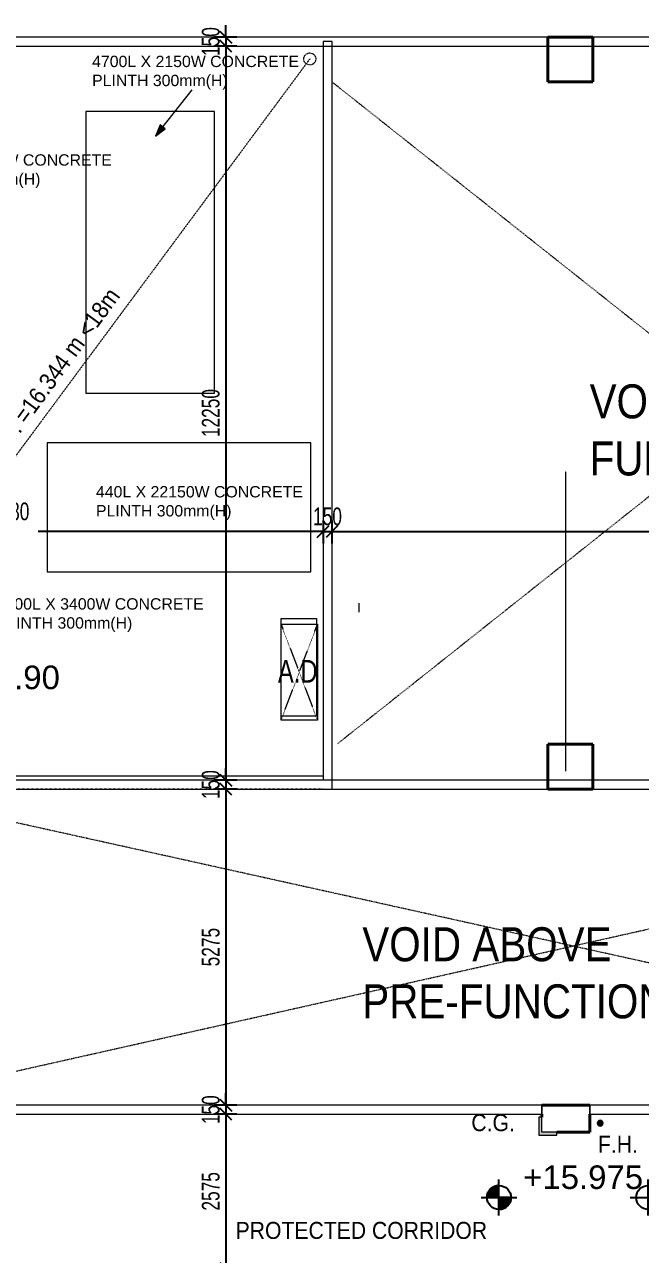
# Model space of a CAD drawing. Header units: millimetres. Extents: x 12827 to 109288, y -12264 to 68487.
# Drawn here: x 66561 to 76834, y 31842 to 52365 of the extents above; entities that cross this region are included whole.
import ezdxf

# ---------------------------------------------------------------- set-up
doc = ezdxf.new("R2010")
doc.units = ezdxf.units.MM
for name, pattern in [('Dash', [6, 3, -3]), ('Dash dot', [21, 10, -5, 1, -5]), ('Grid Line__1_200_', [10.5, 6, -1.5, 1.5, -1.5])]:
    doc.linetypes.add(name, pattern=pattern)
for name, color, linetype, lineweight in [('A-ANNO-DIMS', 211, 'Continuous', 5), ('A-ANNO-NOTE', 131, 'Continuous', 25), ('A-DETL', 90, 'Continuous', 9), ('A-DETL-GENF', 92, 'Continuous', 20), ('A-DETL-HDLN', 90, 'Dash', 9), ('A-DETL-THIN', 151, 'Continuous', 9), ('A-FLOR', 192, 'Continuous', 9), ('A-WALL', 113, 'Continuous', 20), ('G-ANNO-TEXT', 231, 'Continuous', 5), ('S-COLS', 52, 'Continuous', 20), ('S-GRID', 1, 'Continuous', 5)]:
    doc.layers.add(name, color=color, linetype=linetype, lineweight=lineweight)
doc.styles.add('Arial', font='arial.ttf', dxfattribs={"height": 393.413174})
doc.styles.add('Arial_1', font='arial.ttf', dxfattribs={"width": 0.7, "height": 295.05988})
doc.styles.add('Swis721 BT_1', font='swiss.ttf', dxfattribs={"width": 0.85, "height": 567.642527})
doc.styles.add('Swis721 BT_2', font='swiss.ttf', dxfattribs={"width": 0.89, "height": 283.821263})
doc.styles.add('Swis721 BT_7', font='swiss.ttf', dxfattribs={"width": 0.75, "height": 378.428351})
doc.styles.add('Swis721 BT_8', font='swiss.ttf', dxfattribs={"height": 189.214176})
doc.dimstyles.new('Linear_-_1_5mm_Arial', dxfattribs={"dimscale": 304.8, "dimtxt": 300, "dimasz": 0.656168, "dimexe": 0.656168, "dimexo": 0.0625, "dimgap": 0.328084, "dimtad": 1, "dimdec": 0, "dimzin": 0, "dimdsep": 46, "dimtxsty": 'Arial_1', "dimblk1": 'OBLIQUE', "dimblk2": 'OBLIQUE', "dimsah": 1, "dimcen": 0.09, "dimadec": 0, "dimazin": 0, "dimtfac": 1, "dimtdec": 4, "dimtix": 1, "dimtmove": 0, "dimatfit": 3, "dimfxl": 0.656168, "dimfxlon": 1, "dimtvp": 1, "dimtolj": 1, "dimtzin": 0, "dimarcsym": 2})
doc.dimstyles.new('Linear_-_1_5mm_Arial_1', dxfattribs={"dimscale": 304.8, "dimtxt": 300, "dimasz": 0.656168, "dimexe": 0.656168, "dimexo": 0.0625, "dimgap": 0.328084, "dimtad": 1, "dimdec": 0, "dimzin": 0, "dimdsep": 46, "dimtxsty": 'Arial_1', "dimblk1": 'OBLIQUE', "dimblk2": 'OBLIQUE', "dimsah": 1, "dimcen": 0.09, "dimadec": 0, "dimazin": 0, "dimtfac": 1, "dimtdec": 4, "dimtix": 1, "dimtmove": 2, "dimatfit": 3, "dimfxl": 0.656168, "dimfxlon": 1, "dimtvp": 1, "dimtolj": 1, "dimtzin": 0, "dimarcsym": 2})

# ---------------------------------------------------------------- blocks, each defined once
blk = doc.blocks.new('DLN_Slab Level Mark - SSL-2mm_Type 2-2670448-Copy of 2_F')
at = {"layer": 'A-ANNO-NOTE'}
for p, q in [((0, 1.5), (0, -1.5)), ((-1.5, 0), (1.5, 0))]:
    blk.add_line(p, q, dxfattribs=at)
blk.add_circle((0, 0), 1, dxfattribs=at)
blk = doc.blocks.new('DLN_Slab Level Mark - FFL-2mm_Type 2-2670450-Copy of 2_F')
at = {"layer": 'A-ANNO-NOTE', "lineweight": 5}
h = blk.add_hatch(color=256, dxfattribs=at)
edge = h.paths.add_edge_path(flags=0)
edge.add_arc((0, 0), 1, 180, 270, ccw=False)
edge.add_line((-1, 0), (0, 0))
edge.add_line((0, 0), (0, -1))
h = blk.add_hatch(color=256, dxfattribs=at)
edge = h.paths.add_edge_path(flags=0)
edge.add_arc((0, 0), 1, 0, 90, ccw=False)
edge.add_line((1, 0), (0, 0))
edge.add_line((0, 0), (0, 1))
at = {"layer": 'A-ANNO-NOTE'}
for p, q in [((0, 1.5), (0, -1.5)), ((0, 0), (-1, 0)), ((0, 1), (0, 0)), ((0, -1), (0, 0)), ((0, 0), (1, 0)), ((-1.5, 0), (1.5, 0))]:
    blk.add_line(p, q, dxfattribs=at)
blk.add_circle((0, 0), 1, dxfattribs=at)
for start, end in [(180, 270), (360, 90)]:
    blk.add_arc((0, 0), 1, start, end, dxfattribs=at)
blk = doc.blocks.new('_Oblique')
at = {"color": 0, "linetype": 'ByBlock', "lineweight": -2}
blk.add_line((-0.5, -0.5), (0.5, 0.5), dxfattribs=at)
blk = doc.blocks.new('DIMBLOCK26-Copy of 2_F')
at = {"layer": 'A-ANNO-DIMS', "color": 0, "lineweight": -2, "transparency": 16777216}
for p, q in [((59659, 44087), (59659, 43706)), ((71539, 44087), (71539, 43706)), ((59659, 43906), (65830, 43906)), ((71539, 43906), (66787, 43906))]:
    blk.add_line(p, q, dxfattribs=at)
at = {"layer": 'Defpoints', "color": 0, "transparency": 16777216}
for p in [(59659, 44106), (71539, 44106), (71539, 43906)]:
    blk.add_point(p, dxfattribs=at)
at = {"layer": 'A-ANNO-DIMS', "color": 0, "lineweight": -2, "transparency": 16777216, "xscale": 200, "yscale": 200, "zscale": 200, "rotation": 180}
blk.add_blockref('_Oblique', (59659, 43906), dxfattribs=at)
at = {"layer": 'A-ANNO-DIMS', "color": 0, "lineweight": -2, "transparency": 16777216, "xscale": 200, "yscale": 200, "zscale": 200}
blk.add_blockref('_Oblique', (71539, 43906), dxfattribs=at)
at = {"layer": 'A-ANNO-DIMS', "color": 0, "transparency": 16777216, "insert": (65838, 44389), "char_height": 295.1, "width": 941.54, "attachment_point": 1, "line_spacing_factor": 0.938532, "style": 'Arial_1'}
blk.add_mtext('\\A1;11880', dxfattribs=at)
blk = doc.blocks.new('DIMBLOCK27-Copy of 2_F')
at = {"layer": 'A-ANNO-DIMS', "color": 0, "lineweight": -2, "transparency": 16777216}
for p, q in [((71539, 44087), (71539, 43706)), ((71689, 44087), (71689, 43706)), ((71539, 43906), (71339, 43906)), ((71539, 43906), (71689, 43906)), ((71689, 43906), (71889, 43906))]:
    blk.add_line(p, q, dxfattribs=at)
at = {"layer": 'Defpoints', "color": 0, "transparency": 16777216}
for p in [(71539, 44106), (71689, 44106), (71689, 43906)]:
    blk.add_point(p, dxfattribs=at)
at = {"layer": 'A-ANNO-DIMS', "color": 0, "lineweight": -2, "transparency": 16777216, "xscale": 200, "yscale": 200, "zscale": 200}
blk.add_blockref('_Oblique', (71539, 43906), dxfattribs=at)
at = {"layer": 'A-ANNO-DIMS', "color": 0, "lineweight": -2, "transparency": 16777216, "xscale": 200, "yscale": 200, "zscale": 200, "rotation": 180}
blk.add_blockref('_Oblique', (71689, 43906), dxfattribs=at)
at = {"layer": 'A-ANNO-DIMS', "color": 0, "transparency": 16777216, "insert": (71614, 44157), "char_height": 295.1, "width": 564.92, "attachment_point": 5, "style": 'Arial_1'}
blk.add_mtext('\\A1;150', dxfattribs=at)
blk = doc.blocks.new('DIMBLOCK28-Copy of 2_F')
at = {"layer": 'A-ANNO-DIMS', "color": 0, "lineweight": -2, "transparency": 16777216}
for p, q in [((71689, 44087), (71689, 43706)), ((86289, 44087), (86289, 43706)), ((71689, 43906), (86289, 43906))]:
    blk.add_line(p, q, dxfattribs=at)
at = {"layer": 'Defpoints', "color": 0, "transparency": 16777216}
for p in [(71689, 44106), (86289, 44106), (86289, 43906)]:
    blk.add_point(p, dxfattribs=at)
at = {"layer": 'A-ANNO-DIMS', "color": 0, "lineweight": -2, "transparency": 16777216, "xscale": 200, "yscale": 200, "zscale": 200, "rotation": 180}
blk.add_blockref('_Oblique', (71689, 43906), dxfattribs=at)
at = {"layer": 'A-ANNO-DIMS', "color": 0, "lineweight": -2, "transparency": 16777216, "xscale": 200, "yscale": 200, "zscale": 200}
blk.add_blockref('_Oblique', (86289, 43906), dxfattribs=at)
at = {"layer": 'A-ANNO-DIMS', "color": 0, "transparency": 16777216, "insert": (78989, 44157), "char_height": 295.1, "width": 941.54, "attachment_point": 5, "style": 'Arial_1'}
blk.add_mtext('\\A1;14600', dxfattribs=at)
blk = doc.blocks.new('DIMBLOCK62-Copy of 2_F')
at = {"layer": 'A-ANNO-DIMS', "color": 0, "lineweight": -2, "transparency": 16777216}
for p, q in [((69918, 52157), (69918, 52357)), ((70099, 52157), (69718, 52157)), ((69918, 52157), (69918, 52007)), ((70099, 52007), (69718, 52007)), ((69918, 52007), (69918, 51807))]:
    blk.add_line(p, q, dxfattribs=at)
at = {"layer": 'Defpoints', "color": 0, "transparency": 16777216}
for p in [(70118, 52157), (69918, 52007), (70118, 52007)]:
    blk.add_point(p, dxfattribs=at)
at = {"layer": 'A-ANNO-DIMS', "color": 0, "lineweight": -2, "transparency": 16777216, "xscale": 200, "yscale": 200, "zscale": 200}
for p, rotation in [((69918, 52157), 270), ((69918, 52007), 90)]:
    blk.add_blockref('_Oblique', p, dxfattribs=dict(at, rotation=rotation))
at = {"layer": 'A-ANNO-DIMS', "color": 0, "transparency": 16777216, "insert": (69667, 52082), "char_height": 295.1, "width": 564.92, "attachment_point": 5, "rotation": 90, "style": 'Arial_1'}
blk.add_mtext('\\A1;150', dxfattribs=at)
blk = doc.blocks.new('DIMBLOCK63-Copy of 2_F')
at = {"layer": 'A-ANNO-DIMS', "color": 0, "lineweight": -2, "transparency": 16777216}
for p, q in [((70099, 52007), (69718, 52007)), ((69918, 52007), (69918, 39757)), ((70099, 39757), (69718, 39757))]:
    blk.add_line(p, q, dxfattribs=at)
at = {"layer": 'Defpoints', "color": 0, "transparency": 16777216}
for p in [(70118, 52007), (69918, 39757), (70118, 39757)]:
    blk.add_point(p, dxfattribs=at)
at = {"layer": 'A-ANNO-DIMS', "color": 0, "lineweight": -2, "transparency": 16777216, "xscale": 200, "yscale": 200, "zscale": 200}
for p, rotation in [((69918, 52007), 90), ((69918, 39757), 270)]:
    blk.add_blockref('_Oblique', p, dxfattribs=dict(at, rotation=rotation))
at = {"layer": 'A-ANNO-DIMS', "color": 0, "transparency": 16777216, "insert": (69667, 45882), "char_height": 295.1, "width": 941.54, "attachment_point": 5, "rotation": 90, "style": 'Arial_1'}
blk.add_mtext('\\A1;12250', dxfattribs=at)
blk = doc.blocks.new('DIMBLOCK64-Copy of 2_F')
at = {"layer": 'A-ANNO-DIMS', "color": 0, "lineweight": -2, "transparency": 16777216}
for p, q in [((69918, 39757), (69918, 39957)), ((70099, 39757), (69718, 39757)), ((69918, 39757), (69918, 39607)), ((70099, 39607), (69718, 39607)), ((69918, 39607), (69918, 39407))]:
    blk.add_line(p, q, dxfattribs=at)
at = {"layer": 'Defpoints', "color": 0, "transparency": 16777216}
for p in [(70118, 39757), (69918, 39607), (70118, 39607)]:
    blk.add_point(p, dxfattribs=at)
at = {"layer": 'A-ANNO-DIMS', "color": 0, "lineweight": -2, "transparency": 16777216, "xscale": 200, "yscale": 200, "zscale": 200}
for p, rotation in [((69918, 39757), 270), ((69918, 39607), 90)]:
    blk.add_blockref('_Oblique', p, dxfattribs=dict(at, rotation=rotation))
at = {"layer": 'A-ANNO-DIMS', "color": 0, "transparency": 16777216, "insert": (69667, 39682), "char_height": 295.1, "width": 564.92, "attachment_point": 5, "rotation": 90, "style": 'Arial_1'}
blk.add_mtext('\\A1;150', dxfattribs=at)
blk = doc.blocks.new('DIMBLOCK65-Copy of 2_F')
at = {"layer": 'A-ANNO-DIMS', "color": 0, "lineweight": -2, "transparency": 16777216}
for p, q in [((70099, 39607), (69718, 39607)), ((69918, 39607), (69918, 34332)), ((70099, 34332), (69718, 34332))]:
    blk.add_line(p, q, dxfattribs=at)
at = {"layer": 'Defpoints', "color": 0, "transparency": 16777216}
for p in [(70118, 39607), (69918, 34332), (70118, 34332)]:
    blk.add_point(p, dxfattribs=at)
at = {"layer": 'A-ANNO-DIMS', "color": 0, "lineweight": -2, "transparency": 16777216, "xscale": 200, "yscale": 200, "zscale": 200}
for p, rotation in [((69918, 39607), 90), ((69918, 34332), 270)]:
    blk.add_blockref('_Oblique', p, dxfattribs=dict(at, rotation=rotation))
at = {"layer": 'A-ANNO-DIMS', "color": 0, "transparency": 16777216, "insert": (69667, 36970), "char_height": 295.1, "width": 753.23, "attachment_point": 5, "rotation": 90, "style": 'Arial_1'}
blk.add_mtext('\\A1;5275', dxfattribs=at)
blk = doc.blocks.new('DIMBLOCK66-Copy of 2_F')
at = {"layer": 'A-ANNO-DIMS', "color": 0, "lineweight": -2, "transparency": 16777216}
for p, q in [((69918, 34332), (69918, 34532)), ((70099, 34332), (69718, 34332)), ((69918, 34332), (69918, 34182)), ((70099, 34182), (69718, 34182)), ((69918, 34182), (69918, 33982))]:
    blk.add_line(p, q, dxfattribs=at)
at = {"layer": 'Defpoints', "color": 0, "transparency": 16777216}
for p in [(70118, 34332), (69918, 34182), (70118, 34182)]:
    blk.add_point(p, dxfattribs=at)
at = {"layer": 'A-ANNO-DIMS', "color": 0, "lineweight": -2, "transparency": 16777216, "xscale": 200, "yscale": 200, "zscale": 200}
for p, rotation in [((69918, 34332), 270), ((69918, 34182), 90)]:
    blk.add_blockref('_Oblique', p, dxfattribs=dict(at, rotation=rotation))
at = {"layer": 'A-ANNO-DIMS', "color": 0, "transparency": 16777216, "insert": (69667, 34257), "char_height": 295.1, "width": 564.92, "attachment_point": 5, "rotation": 90, "style": 'Arial_1'}
blk.add_mtext('\\A1;150', dxfattribs=at)
blk = doc.blocks.new('DIMBLOCK67-Copy of 2_F')
at = {"layer": 'A-ANNO-DIMS', "color": 0, "lineweight": -2, "transparency": 16777216}
for p, q in [((70099, 34182), (69718, 34182)), ((69918, 34182), (69918, 31607)), ((70099, 31607), (69718, 31607))]:
    blk.add_line(p, q, dxfattribs=at)
at = {"layer": 'Defpoints', "color": 0, "transparency": 16777216}
for p in [(70118, 34182), (69918, 31607), (70118, 31607)]:
    blk.add_point(p, dxfattribs=at)
at = {"layer": 'A-ANNO-DIMS', "color": 0, "lineweight": -2, "transparency": 16777216, "xscale": 200, "yscale": 200, "zscale": 200}
for p, rotation in [((69918, 34182), 90), ((69918, 31607), 270)]:
    blk.add_blockref('_Oblique', p, dxfattribs=dict(at, rotation=rotation))
at = {"layer": 'A-ANNO-DIMS', "color": 0, "transparency": 16777216, "insert": (69667, 32895), "char_height": 295.1, "width": 753.23, "attachment_point": 5, "rotation": 90, "style": 'Arial_1'}
blk.add_mtext('\\A1;2575', dxfattribs=at)

msp = doc.modelspace()

# ---------------------------------------------------------------- hatches: boundary and pattern name
at = {"layer": 'A-DETL-GENF'}
for color, points in [(7, [(75139.29296, 33832.48546), (75439.29296, 33832.48546), (75439.29296, 33882.48546), (75189.29296, 33882.48546), (75189.29296, 34132.48547), (75139.29296, 34132.48547), (75139.29296, 33858.81505)]), (20, [(76162.01397, 33982.25575), (76174.95492, 33983.95946), (76187.01397, 33988.95448), (76197.36931, 33996.90041), (76205.31524, 34007.25575), (76210.31026, 34019.3148), (76212.01397, 34032.25575), (76210.31026, 34045.1967), (76205.31524, 34057.25575), (76197.36931, 34067.61109), (76187.01397, 34075.55702), (76174.95492, 34080.55204), (76162.01397, 34082.25575), (76149.07302, 34080.55204), (76137.01397, 34075.55702), (76126.65863, 34067.61109), (76118.7127, 34057.25575), (76113.71768, 34045.1967), (76112.01397, 34032.25575), (76113.71768, 34019.3148), (76118.7127, 34007.25575), (76126.65863, 33996.90041), (76137.01397, 33988.95448), (76149.07302, 33983.95946)])]:
    msp.add_hatch(color=color, dxfattribs=at).paths.add_polyline_path(points, flags=0)
at = {"layer": 'G-ANNO-TEXT'}
msp.add_hatch(color=130, dxfattribs=at).paths.add_polyline_path([(68741.96289, 50503.03912), (68908.53845, 50626.02064), (68824.7308, 50692.83202)], flags=0)

# ---------------------------------------------------------------- linework, layer by layer
at = {"layer": 'A-DETL', "linetype": 'Dash dot'}
for p, q in [((85689.29296, 40307.48548), (71689.29296, 51407.48546)), ((85689.29296, 51407.48546), (71773.42024, 40357.48546)), ((63889.29296, 34332.48546), (87689.29296, 39682.48548)), ((87689.29296, 34332.48546), (63889.29296, 39607.48546))]:
    msp.add_line(p, q, dxfattribs=at)
msp.add_circle((71318.3843, 51791.27067), 100, dxfattribs=at)
at = {"layer": 'A-DETL-HDLN'}
for p, q in [((71318.3843, 51791.27067), (62739.29296, 40207.48546)), ((70839.29296, 42357.48575), (71446.29296, 40756.02983)), ((70839.29296, 40756.02983), (71446.29296, 42357.48575)), ((71539.29296, 39607.48546), (64039.29296, 39607.48546))]:
    msp.add_line(p, q, dxfattribs=at)
at = {"layer": 'A-DETL-THIN'}
for p, q in [((72139.29296, 42707.48546), (72139.29296, 42557.48546)), ((70839.29296, 42357.48575), (71446.29296, 42357.48575)), ((70839.29296, 40756.02983), (70839.29296, 42357.48575)), ((71446.29296, 42357.48575), (71446.29296, 40756.02983)), ((71446.29296, 40756.02983), (70839.29296, 40756.02983)), ((75189.29296, 34132.48547), (75139.29296, 34132.48547)), ((75139.29296, 34132.48547), (75139.29296, 33832.48546)), ((75189.29296, 33882.48546), (75189.29296, 34132.48547)), ((75439.29296, 33882.48546), (75189.29296, 33882.48546)), ((75439.29296, 33832.48546), (75439.29296, 33882.48546)), ((75139.29296, 33832.48546), (75439.29296, 33832.48546))]:
    msp.add_line(p, q, dxfattribs=at)
for start, end in [(360, 180), (180, 0)]:
    msp.add_arc((76162.01397, 34032.25575), 50, start, end, dxfattribs=at)
at = {"layer": 'A-FLOR'}
for p, q in [((69731.29295, 50914.48547), (67581.29295, 50914.48547)), ((67581.29295, 50914.48547), (67581.29295, 46214.48547)), ((69731.29295, 46214.48547), (69731.29295, 50914.48547)), ((67581.29295, 46214.48547), (69731.29295, 46214.48547)), ((71337.29296, 45383.48547), (66937.29296, 45383.48547)), ((66937.29296, 45383.48547), (66937.29296, 43233.48547)), ((71337.29296, 43233.48547), (71337.29296, 45383.48547)), ((66937.29296, 43233.48547), (71337.29296, 43233.48547)), ((70839.29296, 42452.9288), (71431.29296, 42452.9288)), ((70839.29296, 40826.42217), (70839.29296, 42452.9288)), ((71431.29296, 42452.9288), (71431.29296, 40826.42217)), ((71431.29296, 40826.42217), (70839.29296, 40826.42217)), ((63939.29296, 39827.8778), (71539.29296, 39827.8778))]:
    msp.add_line(p, q, dxfattribs=at)
at = {"layer": 'A-WALL'}
for p, q in [((86439.29296, 52157.48546), (63139.29296, 52157.48546)), ((63289.29296, 52007.48546), (86289.29296, 52007.48546)), ((71539.29296, 52082.48546), (71539.29296, 39757.48546)), ((71689.29296, 52082.48546), (71539.29296, 52082.48546)), ((71689.29296, 39607.48546), (71689.29296, 52082.48546)), ((71689.29296, 39757.48546), (63889.29296, 39757.48546)), ((86289.29296, 39757.48548), (71689.29296, 39757.48548)), ((63889.29296, 39607.48546), (71689.29296, 39607.48546)), ((71689.29296, 39607.48548), (86289.29296, 39607.48548)), ((75189.29296, 34332.48546), (63889.29296, 34332.48546)), ((75189.29296, 34182.48546), (75189.29296, 34332.48546)), ((84564.29297, 34332.48546), (75989.29296, 34332.48546)), ((75989.29296, 34332.48546), (75989.29296, 34182.48546)), ((63739.29296, 34182.48546), (75189.29296, 34182.48546)), ((75989.29296, 34182.48546), (84564.29297, 34182.48546))]:
    msp.add_line(p, q, dxfattribs=at)
at = {"layer": 'A-WALL', "color": 250, "lineweight": 40}
for p, q in [((75989.29296, 34332.48546), (75189.29296, 34332.48546)), ((75189.29296, 34182.48546), (75189.29296, 34132.48547)), ((75989.29296, 33882.48546), (75989.29296, 34182.48546)), ((75439.29296, 33882.48546), (75989.29296, 33882.48546))]:
    msp.add_line(p, q, dxfattribs=at)
at = {"layer": 'A-WALL', "color": 10, "lineweight": 15}
for p, q in [((75189.29296, 34332.48546), (75189.29296, 34182.48546)), ((75989.29296, 34182.48546), (75989.29296, 34332.48546))]:
    msp.add_line(p, q, dxfattribs=at)
at = {"layer": 'G-ANNO-TEXT', "color": 130}
for p, q in [((68741.96289, 50503.03912), (69357.4288, 51275.07453)), ((68824.7308, 50692.83202), (68741.96289, 50503.03912)), ((68908.53845, 50626.02064), (68824.7308, 50692.83202)), ((68741.96289, 50503.03912), (68908.53845, 50626.02064))]:
    msp.add_line(p, q, dxfattribs=at)
at = {"layer": 'S-COLS', "color": 250, "lineweight": 40}
for p, q in [((76039.29296, 52157.48546), (75289.29296, 52157.48546)), ((75289.29296, 52157.48546), (75289.29296, 51407.48546)), ((76039.29296, 51407.48546), (76039.29296, 52157.48546)), ((75289.29296, 51407.48546), (76039.29296, 51407.48546)), ((76039.29296, 40357.48546), (75289.29296, 40357.48546)), ((75289.29296, 40357.48546), (75289.29296, 39607.48546)), ((76039.29296, 39607.48546), (76039.29296, 40357.48546)), ((75289.29296, 39607.48546), (76039.29296, 39607.48546))]:
    msp.add_line(p, q, dxfattribs=at)
at = {"layer": 'S-GRID', "linetype": 'Grid Line__1_200_'}
msp.add_line((75589.29296, 39907.48546), (75589.29296, 44907.48546), dxfattribs=at)

# ---------------------------------------------------------------- block references
at = {"layer": 'A-ANNO-NOTE'}
for name, p, xscale, yscale, zscale, rotation in [('DLN_Slab Level Mark - FFL-2mm_Type 2-2670450-Copy of 2_F', (74474.66729, 32793.33856), 200.0000000000001, 200.0000000000001, 200.0000000000001, 89.99999999999959), ('DLN_Slab Level Mark - SSL-2mm_Type 2-2670448-Copy of 2_F', (76963.03468, 32793.33856), 200, 200, 200, 89.9999999999998)]:
    msp.add_blockref(name, p, dxfattribs=dict(at, xscale=xscale, yscale=yscale, zscale=zscale, rotation=rotation))

# ---------------------------------------------------------------- texts
at = {"layer": 'A-ANNO-NOTE', "lineweight": 5, "char_height": 393.413174, "attachment_point": 1, "line_spacing_factor": 0.938532, "style": 'Arial'}
for s, insert, width in [('+15.90', (65454.00752, 41668.14099), 2020.8), ('+15.975', (74877.46229, 33327.39333), 2385.6)]:
    msp.add_mtext(s, dxfattribs=dict(at, insert=insert, width=width))
at = {"layer": 'G-ANNO-TEXT', "color": 7, "attachment_point": 1, "line_spacing_factor": 1.00667}
for s, insert, char_height, width, style in [('4700L X 2150W CONCRETE\\PPLINTH 300mm(H)', (67687.4288, 51845.24108), 189.2141757, 4008, 'Swis721 BT_8'), ('3050L X 1805W CONCRETE\\PPLINTH 300mm(H)', (64564.2002, 50200.59467), 189.2141757, 4008, 'Swis721 BT_8'), ('VOID ABOVE\\PFUNCTION HALL\\P', (75986.45834, 46361.71615), 567.642527, 6256.8, 'Swis721 BT_1'), ('440L X 22150W CONCRETE\\PPLINTH 300mm(H)\\P', (67751.61607, 44663.91124), 189.2141757, 4008, 'Swis721 BT_8'), ('4700L X 3400W CONCRETE\\PPLINTH 300mm(H)', (66096.38954, 42792.18043), 189.2141757, 4008, 'Swis721 BT_8'), ('A.D', (70786.33455, 41761.99719), 378.428351, 768, 'Swis721 BT_7'), ('VOID ABOVE\\PPRE-FUNCTION FOYER', (72194.40009, 37301.88957), 567.642527, 8748, 'Swis721 BT_1'), ('C.G.', (74013.22237, 34182.7491), 283.821263, 849.6, 'Swis721 BT_2'), ('F.H.', (76126.04245, 33821.61289), 283.821263, 777.6, 'Swis721 BT_2'), ('PROTECTED CORRIDOR', (70081.46512, 32385.02534), 283.8212635, 4770, 'Swis721 BT_2')]:
    msp.add_mtext(s, dxfattribs=dict(at, insert=insert, char_height=char_height, width=width, style=style))
at = {"layer": 'G-ANNO-TEXT', "color": 7, "insert": (65042.6232, 44048.4663), "char_height": 283.8212635, "width": 5932.8, "attachment_point": 1, "rotation": 53.776840045, "line_spacing_factor": 1.00667, "style": 'Swis721 BT_2'}
msp.add_mtext('TOTAL DIST. =16.344 m <18m', dxfattribs=at)

# ---------------------------------------------------------------- dimensions: what is measured, and where the dimension line sits
at = {"layer": 'A-ANNO-DIMS'}
for base, p1, p2, override, picture, middle in [((69918.03412, 52007.48546), (70118.03412, 52157.48546), (70118.03412, 52007.48546), {"dimpost": '<>', "dimfxl": 150}, 'DIMBLOCK62-Copy of 2_F', (69667.38451, 52082.48546)), ((69918.03412, 39757.48546), (70118.03412, 52007.48546), (70118.03412, 39757.48546), {"dimpost": '<>', "dimfxl": 12250}, 'DIMBLOCK63-Copy of 2_F', (69667.38451, 45882.48546)), ((69918.03412, 39607.48546), (70118.03412, 39757.48546), (70118.03412, 39607.48546), {"dimpost": '<>', "dimfxl": 150}, 'DIMBLOCK64-Copy of 2_F', (69667.38451, 39682.48546)), ((69918.03412, 34332.48546), (70118.03412, 39607.48546), (70118.03412, 34332.48546), {"dimpost": '<>', "dimfxl": 5275}, 'DIMBLOCK65-Copy of 2_F', (69667.38451, 36969.98546)), ((69918.03412, 34182.48546), (70118.03412, 34332.48546), (70118.03412, 34182.48546), {"dimpost": '<>', "dimfxl": 150}, 'DIMBLOCK66-Copy of 2_F', (69667.38451, 34257.48546)), ((69918.03412, 31607.48546), (70118.03412, 34182.48546), (70118.03412, 31607.48546), {"dimpost": '<>', "dimfxl": 2575}, 'DIMBLOCK67-Copy of 2_F', (69667.38451, 32894.98546))]:
    dim = msp.add_linear_dim(base=base, p1=p1, p2=p2, angle=90, dimstyle='Linear_-_1_5mm_Arial', override=override, dxfattribs=at)
    dim.commit()
    dim.dimension.update_dxf_attribs({"geometry": picture, "text_midpoint": middle})
dim = msp.add_linear_dim(base=(71539.29296, 43906.04987), p1=(59659.29296, 44106.04987), p2=(71539.29296, 44106.04987), dimstyle='Linear_-_1_5mm_Arial_1', override={"dimpost": '<>', "dimfxl": 11879.999999}, dxfattribs=at)
dim.commit()
dim.dimension.update_dxf_attribs({"geometry": 'DIMBLOCK26-Copy of 2_F', "text_midpoint": (66308.92438, 44192.09547), "dimtype": 160})
for base, p1, p2, override, picture, middle in [((71689.29296, 43906.04987), (71539.29296, 44106.04987), (71689.29296, 44106.04987), {"dimpost": '<>', "dimfxl": 150}, 'DIMBLOCK27-Copy of 2_F', (71614.29296, 44156.69947)), ((86289.29296, 43906.04987), (71689.29296, 44106.04987), (86289.29296, 44106.04987), {"dimpost": '<>', "dimfxl": 14600}, 'DIMBLOCK28-Copy of 2_F', (78989.29296, 44156.69947))]:
    dim = msp.add_linear_dim(base=base, p1=p1, p2=p2, dimstyle='Linear_-_1_5mm_Arial', override=override, dxfattribs=at)
    dim.commit()
    dim.dimension.update_dxf_attribs({"geometry": picture, "text_midpoint": middle})

doc.saveas('drawing.dxf')
